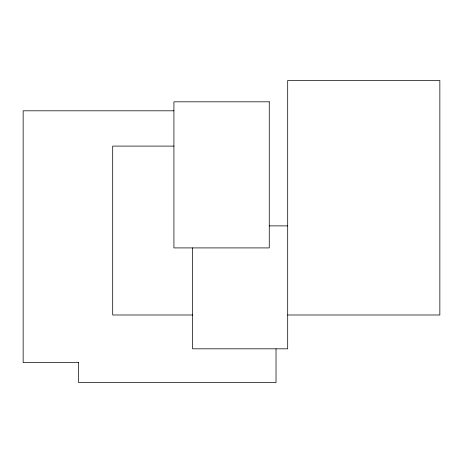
<?xml version="1.0" encoding="UTF-8"?>
<svg xmlns="http://www.w3.org/2000/svg" width="463" height="463" viewBox="0 0 463 463"><rect width="100%" height="100%" fill="white"/><g stroke="black" fill="none" stroke-linecap="round" stroke-linejoin="round"><path stroke-width="0.69" d="M173.92 110.807L23.15 110.807L23.15 362.627L78.722 362.627M173.92 146.094L112.694 146.094L112.694 314.99L192.573 314.99M269.258 225.88L287.691 225.88M287.691 314.99L439.85 314.99L439.85 80.487L287.691 80.487L287.691 348.818L192.573 348.818L192.573 247.913M276.029 348.818L276.029 382.513L78.473 382.513L78.473 362.627M269.258 101.814L173.92 101.814L173.92 247.913L269.258 247.913L269.258 101.814"/></g></svg>
